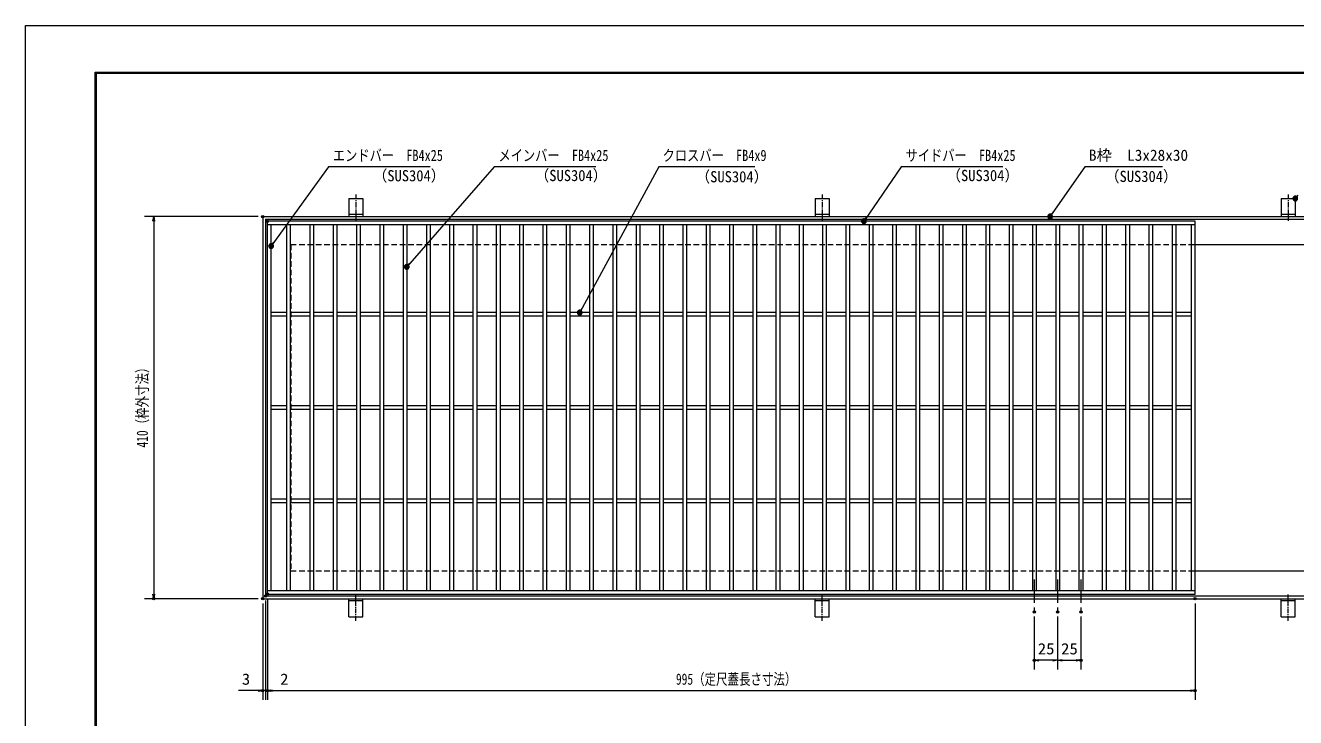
# Model space of a CAD drawing. Units: millimetres, scale not verified. Extents: x -1050 to 1050, y -742 to 742.
# Drawn here: x -1050 to 312, y 0 to 742 of the extents above; entities that cross this region are included whole.
import ezdxf
from ezdxf.enums import TextEntityAlignment as Align

# ---------------------------------------------------------------- set-up
doc = ezdxf.new("R2010")
doc.units = ezdxf.units.MM
doc.header["$LTSCALE"] = 5
doc.header["$PDMODE"] = 32
doc.header["$PDSIZE"] = 2.5
doc.linetypes.add('CHAIN1', pattern=[8, 5, -1, 1, -1])
doc.linetypes.add('DASHED1', pattern=[1.8, 1.2, -0.6])
for name, color, linetype, lineweight in [('0-0_7-図\u3000枠', 4, 'Continuous', 9), ('0-1_寸法注釈', 2, 'Continuous', 9), ('0-4_0', 2, 'Continuous', 9), ('0-5_DEFPOINTS', 134, 'Continuous', 9), ('0-6_枠', 7, 'Continuous', 9), ('0-7_蓋', 5, 'Continuous', 9), ('0-8_アンカー', 7, 'Continuous', 9), ('0-9_中心線', 6, 'CHAIN1', 9), ('0-A_溝開口', 4, 'DASHED1', 9)]:
    doc.layers.add(name, color=color, linetype=linetype, lineweight=lineweight)
doc.styles.add('ＭＳ ゴシック', font='')
doc.styles.get('ＭＳ ゴシック').set_extended_font_data('MS Gothic')

# ---------------------------------------------------------------- blocks, each defined once
blk = doc.blocks.new('_OPEN')
at = {"layer": '0-4_0'}
blk.add_line((0, 0), (-5, 0), dxfattribs=at)
blk.add_lwpolyline([(-5, 0.833), (0, 0), (-5, -0.833)], dxfattribs=at)
blk = doc.blocks.new('A$C5D7C781A')
at = {"layer": '0-8_アンカー', "color": 6, "linetype": 'CHAIN1'}
blk.add_line((37.5, 140.11), (37.5, 0), dxfattribs=at)
at = {"layer": '0-8_アンカー'}
for p, q in [((0, 118.78), (0, 22.26)), ((0, 118.78), (75, 118.78)), ((75, 118.78), (75, 22.26)), ((75, 33.76), (0, 33.76)), ((0, 22.26), (75, 22.26))]:
    blk.add_line(p, q, dxfattribs=at)
blk = doc.blocks.new('_Dot')
at = {"layer": '0-4_0'}
for p, q in [((-2.5, 0), (-5, 0)), ((2.445, 0.5), (-2.445, 0.5)), ((1.997, 1.5), (-1.997, 1.5)), ((2.289, -0.995), (-2.289, -0.995)), ((1.499, -1.995), (-1.499, -1.995))]:
    blk.add_line(p, q, dxfattribs=at)
for points in [[(2.5, 0), (2.48, 0.313), (2.421, 0.622), (2.324, 0.92), (2.191, 1.204), (2.023, 1.469), (1.822, 1.711), (1.594, 1.926), (1.34, 2.111), (1.064, 2.262), (0.773, 2.378), (0.468, 2.456), (0.157, 2.495), (-0.157, 2.495), (-0.468, 2.456), (-0.773, 2.378), (-1.064, 2.262), (-1.34, 2.111), (-1.594, 1.926), (-1.822, 1.711), (-2.023, 1.469), (-2.191, 1.204), (-2.324, 0.92), (-2.421, 0.622), (-2.48, 0.313), (-2.5, 0), (0, 0)], [(-2.5, 0), (-2.48, -0.313), (-2.421, -0.622), (-2.324, -0.92), (-2.191, -1.204), (-2.023, -1.469), (-1.822, -1.711), (-1.594, -1.926), (-1.34, -2.111), (-1.064, -2.262), (-0.773, -2.378), (-0.468, -2.456), (-0.157, -2.495), (0.157, -2.495), (0.468, -2.456), (0.773, -2.378), (1.064, -2.262), (1.34, -2.111), (1.594, -1.926), (1.822, -1.711), (2.023, -1.469), (2.191, -1.204), (2.324, -0.92), (2.421, -0.622), (2.48, -0.313), (2.5, 0), (0, 0)]]:
    blk.add_lwpolyline(points, close=True, dxfattribs=at)

msp = doc.modelspace()

# ---------------------------------------------------------------- linework, layer by layer
at = {"layer": '0-0_7-図\u3000枠'}
for p, q in [((-975, -692.5), (-975, 692.5)), ((-973.75, -691.25), (-973.75, 691.25)), ((-973.75, 691.25), (998.75, 691.25))]:
    msp.add_line(p, q, dxfattribs=at)
msp.add_lwpolyline([(-975, 692.5), (1000, 692.5), (1000, -692.5)], dxfattribs=at)
at = {"layer": '0-1_寸法注釈'}
for p, q in [((-800.45, 537.475), (-922.363, 537.475)), ((-912.363, 532.475), (-912.363, 132.475)), ((-800.45, 127.475), (-922.363, 127.475)), ((-792.45, 125.475), (-792.45, 18.953)), ((-792.45, 125.475), (-792.45, 18.953)), ((-790.45, 127.475), (-790.45, 18.953)), ((-790.45, 127.475), (-790.45, 18.953)), ((-795.45, 122.475), (-795.45, 18.953)), ((204.55, 122.475), (204.55, 18.953)), ((32.05, 108.328), (32.05, 51.522)), ((57.05, 108.328), (57.05, 51.522)), ((57.05, 108.328), (57.05, 51.522)), ((82.05, 108.328), (82.05, 51.522)), ((52.05, 61.522), (37.05, 61.522)), ((62.05, 61.522), (77.05, 61.522)), ((-800.45, 28.953), (-821.563, 28.953)), ((-797.45, 28.953), (-802.45, 28.953)), ((-792.45, 28.953), (-795.45, 28.953)), ((-792.45, 28.953), (-790.45, 28.953)), ((-787.45, 28.953), (-782.45, 28.953)), ((-785.45, 28.953), (199.55, 28.953)), ((-785.45, 28.953), (-764.337, 28.953))]:
    msp.add_line(p, q, dxfattribs=at)
for points in [[(-615.707, 590.749), (-724.931, 590.749), (-785.857, 506.667)], [(-438.147, 590.749), (-547.371, 590.749), (-640.288, 484.279)], [(-267.513, 590.749), (-370.72, 590.749), (-454.969, 435.352)], [(-1.475, 590.749), (-110.699, 590.749), (-149.985, 533.294)], [(169.797, 590.968), (86.447, 590.968), (49.664, 538.288)]]:
    msp.add_lwpolyline(points, dxfattribs=at)
at = {"layer": '0-5_DEFPOINTS'}
msp.add_lwpolyline([(-1050, -742.5), (-1050, 742.5), (1050, 742.5), (1050, -742.5)], close=True, dxfattribs=at)
for p in [(-795.45, 537.475), (-912.363, 127.475), (-795.45, 127.475), (-795.45, 127.475), (-792.45, 130.475), (-790.45, 132.475), (204.55, 127.475), (32.05, 113.328), (57.05, 113.328), (82.05, 113.328), (32.05, 61.522), (82.05, 61.522), (-795.45, 28.953), (-790.45, 28.953), (204.55, 28.953)]:
    msp.add_point(p, dxfattribs=at)
at = {"layer": '0-6_枠'}
for p, q in [((-795.45, 537.475), (409.55, 537.475)), ((-795.45, 537.475), (-795.45, 127.475)), ((-792.45, 534.475), (407.714, 534.475)), ((-792.45, 534.475), (-792.45, 130.475)), ((204.55, 507.475), (409.55, 507.475)), ((204.55, 157.475), (409.55, 157.475)), ((-795.45, 127.475), (409.55, 127.475)), ((-792.45, 130.475), (411.386, 130.475))]:
    msp.add_line(p, q, dxfattribs=at)
at = {"layer": '0-7_蓋'}
for p, q in [((204.55, 532.475), (-790.45, 532.475)), ((-790.45, 132.475), (-790.45, 532.475)), ((204.55, 132.475), (204.55, 532.475)), ((204.55, 528.475), (-790.45, 528.475)), ((-786.45, 136.475), (-786.45, 528.475)), ((-769.95, 528.475), (-769.95, 136.475)), ((-765.95, 528.475), (-765.95, 136.475)), ((-744.95, 528.475), (-744.95, 136.475)), ((-740.95, 528.475), (-740.95, 136.475)), ((-719.95, 528.475), (-719.95, 136.475)), ((-715.95, 528.475), (-715.95, 136.475)), ((-694.95, 528.475), (-694.95, 136.475)), ((-690.95, 528.475), (-690.95, 136.475)), ((-669.95, 528.475), (-669.95, 136.475)), ((-665.95, 528.475), (-665.95, 136.475)), ((-644.95, 528.475), (-644.95, 136.475)), ((-640.95, 528.475), (-640.95, 136.475)), ((-619.95, 528.475), (-619.95, 136.475)), ((-615.95, 528.475), (-615.95, 136.475)), ((-594.95, 528.475), (-594.95, 136.475)), ((-590.95, 528.475), (-590.95, 136.475)), ((-569.95, 528.475), (-569.95, 136.475)), ((-565.95, 528.475), (-565.95, 136.475)), ((-544.95, 528.475), (-544.95, 136.475)), ((-540.95, 528.475), (-540.95, 136.475)), ((-519.95, 528.475), (-519.95, 136.475)), ((-515.95, 528.475), (-515.95, 136.475)), ((-494.95, 528.475), (-494.95, 136.475)), ((-490.95, 528.475), (-490.95, 136.475)), ((-469.95, 528.475), (-469.95, 136.475)), ((-465.95, 528.475), (-465.95, 136.475)), ((-444.95, 528.475), (-444.95, 136.475)), ((-440.95, 528.475), (-440.95, 136.475)), ((-419.95, 528.475), (-419.95, 136.475)), ((-415.95, 528.475), (-415.95, 136.475)), ((-394.95, 528.475), (-394.95, 136.475)), ((-390.95, 528.475), (-390.95, 136.475)), ((-369.95, 528.475), (-369.95, 136.475)), ((-365.95, 528.475), (-365.95, 136.475)), ((-344.95, 528.475), (-344.95, 136.475)), ((-340.95, 528.475), (-340.95, 136.475)), ((-319.95, 528.475), (-319.95, 136.475)), ((-315.95, 528.475), (-315.95, 136.475)), ((-294.95, 528.475), (-294.95, 136.475)), ((-290.95, 528.475), (-290.95, 136.475)), ((-269.95, 528.475), (-269.95, 136.475)), ((-265.95, 528.475), (-265.95, 136.475)), ((-244.95, 528.475), (-244.95, 136.475)), ((-240.95, 528.475), (-240.95, 136.475)), ((-219.95, 528.475), (-219.95, 136.475)), ((-215.95, 528.475), (-215.95, 136.475)), ((-194.95, 528.475), (-194.95, 136.475)), ((-190.95, 528.475), (-190.95, 136.475)), ((-169.95, 528.475), (-169.95, 136.475)), ((-165.95, 528.475), (-165.95, 136.475)), ((-144.95, 528.475), (-144.95, 136.475)), ((-140.95, 528.475), (-140.95, 136.475)), ((-119.95, 528.475), (-119.95, 136.475)), ((-115.95, 528.475), (-115.95, 136.475)), ((-94.95, 528.475), (-94.95, 136.475)), ((-90.95, 528.475), (-90.95, 136.475)), ((-69.95, 528.475), (-69.95, 136.475)), ((-65.95, 528.475), (-65.95, 136.475)), ((-44.95, 528.475), (-44.95, 136.475)), ((-40.95, 528.475), (-40.95, 136.475)), ((-19.95, 528.475), (-19.95, 136.475)), ((-15.95, 528.475), (-15.95, 136.475)), ((5.05, 528.475), (5.05, 136.475)), ((9.05, 528.475), (9.05, 136.475)), ((30.05, 528.475), (30.05, 136.475)), ((34.05, 528.475), (34.05, 136.475)), ((55.05, 528.475), (55.05, 136.475)), ((59.05, 528.475), (59.05, 136.475)), ((80.05, 528.475), (80.05, 136.475)), ((84.05, 528.475), (84.05, 136.475)), ((105.05, 528.475), (105.05, 136.475)), ((109.05, 528.475), (109.05, 136.475)), ((130.05, 528.475), (130.05, 136.475)), ((134.05, 528.475), (134.05, 136.475)), ((155.05, 528.475), (155.05, 136.475)), ((159.05, 528.475), (159.05, 136.475)), ((180.05, 528.475), (180.05, 136.475)), ((184.05, 528.475), (184.05, 136.475)), ((200.55, 136.475), (200.55, 528.475)), ((-769.95, 434.475), (-786.45, 434.475)), ((-769.95, 430.475), (-786.45, 430.475)), ((-744.95, 434.475), (-765.95, 434.475)), ((-744.95, 430.475), (-765.95, 430.475)), ((-719.95, 434.475), (-740.95, 434.475)), ((-719.95, 430.475), (-740.95, 430.475)), ((-694.95, 434.475), (-715.95, 434.475)), ((-694.95, 430.475), (-715.95, 430.475)), ((-669.95, 434.475), (-690.95, 434.475)), ((-669.95, 430.475), (-690.95, 430.475)), ((-644.95, 434.475), (-665.95, 434.475)), ((-644.95, 430.475), (-665.95, 430.475)), ((-619.95, 434.475), (-640.95, 434.475)), ((-619.95, 430.475), (-640.95, 430.475)), ((-594.95, 434.475), (-615.95, 434.475)), ((-594.95, 430.475), (-615.95, 430.475)), ((-569.95, 434.475), (-590.95, 434.475)), ((-569.95, 430.475), (-590.95, 430.475)), ((-544.95, 434.475), (-565.95, 434.475)), ((-544.95, 430.475), (-565.95, 430.475)), ((-519.95, 434.475), (-540.95, 434.475)), ((-519.95, 430.475), (-540.95, 430.475)), ((-494.95, 434.475), (-515.95, 434.475)), ((-494.95, 430.475), (-515.95, 430.475)), ((-469.95, 434.475), (-490.95, 434.475)), ((-469.95, 430.475), (-490.95, 430.475)), ((-444.95, 434.475), (-465.95, 434.475)), ((-444.95, 430.475), (-465.95, 430.475)), ((-419.95, 434.475), (-440.95, 434.475)), ((-419.95, 430.475), (-440.95, 430.475)), ((-394.95, 434.475), (-415.95, 434.475)), ((-394.95, 430.475), (-415.95, 430.475)), ((-369.95, 434.475), (-390.95, 434.475)), ((-369.95, 430.475), (-390.95, 430.475)), ((-344.95, 434.475), (-365.95, 434.475)), ((-344.95, 430.475), (-365.95, 430.475)), ((-319.95, 434.475), (-340.95, 434.475)), ((-319.95, 430.475), (-340.95, 430.475)), ((-294.95, 434.475), (-315.95, 434.475)), ((-294.95, 430.475), (-315.95, 430.475)), ((-269.95, 434.475), (-290.95, 434.475)), ((-269.95, 430.475), (-290.95, 430.475)), ((-244.95, 434.475), (-265.95, 434.475)), ((-244.95, 430.475), (-265.95, 430.475)), ((-219.95, 434.475), (-240.95, 434.475)), ((-219.95, 430.475), (-240.95, 430.475)), ((-194.95, 434.475), (-215.95, 434.475)), ((-194.95, 430.475), (-215.95, 430.475)), ((-169.95, 434.475), (-190.95, 434.475)), ((-169.95, 430.475), (-190.95, 430.475)), ((-144.95, 434.475), (-165.95, 434.475)), ((-144.95, 430.475), (-165.95, 430.475)), ((-119.95, 434.475), (-140.95, 434.475)), ((-119.95, 430.475), (-140.95, 430.475)), ((-94.95, 434.475), (-115.95, 434.475)), ((-94.95, 430.475), (-115.95, 430.475)), ((-69.95, 434.475), (-90.95, 434.475)), ((-69.95, 430.475), (-90.95, 430.475)), ((-44.95, 434.475), (-65.95, 434.475)), ((-44.95, 430.475), (-65.95, 430.475)), ((-19.95, 434.475), (-40.95, 434.475)), ((-19.95, 430.475), (-40.95, 430.475)), ((5.05, 434.475), (-15.95, 434.475)), ((5.05, 430.475), (-15.95, 430.475)), ((30.05, 434.475), (9.05, 434.475)), ((30.05, 430.475), (9.05, 430.475)), ((55.05, 434.475), (34.05, 434.475)), ((55.05, 430.475), (34.05, 430.475)), ((80.05, 434.475), (59.05, 434.475)), ((80.05, 430.475), (59.05, 430.475)), ((105.05, 434.475), (84.05, 434.475)), ((105.05, 430.475), (84.05, 430.475)), ((130.05, 434.475), (109.05, 434.475)), ((130.05, 430.475), (109.05, 430.475)), ((155.05, 434.475), (134.05, 434.475)), ((155.05, 430.475), (134.05, 430.475)), ((180.05, 434.475), (159.05, 434.475)), ((180.05, 430.475), (159.05, 430.475)), ((200.55, 434.475), (184.05, 434.475)), ((200.55, 430.475), (184.05, 430.475)), ((-769.95, 334.475), (-786.45, 334.475)), ((-769.95, 330.475), (-786.45, 330.475)), ((-744.95, 334.475), (-765.95, 334.475)), ((-744.95, 330.475), (-765.95, 330.475)), ((-719.95, 334.475), (-740.95, 334.475)), ((-719.95, 330.475), (-740.95, 330.475)), ((-694.95, 334.475), (-715.95, 334.475)), ((-694.95, 330.475), (-715.95, 330.475)), ((-669.95, 334.475), (-690.95, 334.475)), ((-669.95, 330.475), (-690.95, 330.475)), ((-644.95, 334.475), (-665.95, 334.475)), ((-644.95, 330.475), (-665.95, 330.475)), ((-619.95, 334.475), (-640.95, 334.475)), ((-619.95, 330.475), (-640.95, 330.475)), ((-594.95, 334.475), (-615.95, 334.475)), ((-594.95, 330.475), (-615.95, 330.475)), ((-569.95, 334.475), (-590.95, 334.475)), ((-569.95, 330.475), (-590.95, 330.475)), ((-544.95, 334.475), (-565.95, 334.475)), ((-544.95, 330.475), (-565.95, 330.475)), ((-519.95, 334.475), (-540.95, 334.475)), ((-519.95, 330.475), (-540.95, 330.475)), ((-494.95, 334.475), (-515.95, 334.475)), ((-494.95, 330.475), (-515.95, 330.475)), ((-469.95, 334.475), (-490.95, 334.475)), ((-469.95, 330.475), (-490.95, 330.475)), ((-444.95, 334.475), (-465.95, 334.475)), ((-444.95, 330.475), (-465.95, 330.475)), ((-419.95, 334.475), (-440.95, 334.475)), ((-419.95, 330.475), (-440.95, 330.475)), ((-394.95, 334.475), (-415.95, 334.475)), ((-394.95, 330.475), (-415.95, 330.475)), ((-369.95, 334.475), (-390.95, 334.475)), ((-369.95, 330.475), (-390.95, 330.475)), ((-344.95, 334.475), (-365.95, 334.475)), ((-344.95, 330.475), (-365.95, 330.475)), ((-319.95, 334.475), (-340.95, 334.475)), ((-319.95, 330.475), (-340.95, 330.475)), ((-294.95, 334.475), (-315.95, 334.475)), ((-294.95, 330.475), (-315.95, 330.475)), ((-269.95, 334.475), (-290.95, 334.475)), ((-269.95, 330.475), (-290.95, 330.475)), ((-244.95, 334.475), (-265.95, 334.475)), ((-244.95, 330.475), (-265.95, 330.475)), ((-219.95, 334.475), (-240.95, 334.475)), ((-219.95, 330.475), (-240.95, 330.475)), ((-194.95, 334.475), (-215.95, 334.475)), ((-194.95, 330.475), (-215.95, 330.475)), ((-169.95, 334.475), (-190.95, 334.475)), ((-169.95, 330.475), (-190.95, 330.475)), ((-144.95, 334.475), (-165.95, 334.475)), ((-144.95, 330.475), (-165.95, 330.475)), ((-119.95, 334.475), (-140.95, 334.475)), ((-119.95, 330.475), (-140.95, 330.475)), ((-94.95, 334.475), (-115.95, 334.475)), ((-94.95, 330.475), (-115.95, 330.475)), ((-69.95, 334.475), (-90.95, 334.475)), ((-69.95, 330.475), (-90.95, 330.475)), ((-44.95, 334.475), (-65.95, 334.475)), ((-44.95, 330.475), (-65.95, 330.475)), ((-19.95, 334.475), (-40.95, 334.475)), ((-19.95, 330.475), (-40.95, 330.475)), ((5.05, 334.475), (-15.95, 334.475)), ((5.05, 330.475), (-15.95, 330.475)), ((30.05, 334.475), (9.05, 334.475)), ((30.05, 330.475), (9.05, 330.475)), ((55.05, 334.475), (34.05, 334.475)), ((55.05, 330.475), (34.05, 330.475)), ((80.05, 334.475), (59.05, 334.475)), ((80.05, 330.475), (59.05, 330.475)), ((105.05, 334.475), (84.05, 334.475)), ((105.05, 330.475), (84.05, 330.475)), ((130.05, 334.475), (109.05, 334.475)), ((130.05, 330.475), (109.05, 330.475)), ((155.05, 334.475), (134.05, 334.475)), ((155.05, 330.475), (134.05, 330.475)), ((180.05, 334.475), (159.05, 334.475)), ((180.05, 330.475), (159.05, 330.475)), ((200.55, 334.475), (184.05, 334.475)), ((200.55, 330.475), (184.05, 330.475)), ((-769.95, 234.475), (-786.45, 234.475)), ((-744.95, 234.475), (-765.95, 234.475)), ((-719.95, 234.475), (-740.95, 234.475)), ((-694.95, 234.475), (-715.95, 234.475)), ((-669.95, 234.475), (-690.95, 234.475)), ((-644.95, 234.475), (-665.95, 234.475)), ((-619.95, 234.475), (-640.95, 234.475)), ((-594.95, 234.475), (-615.95, 234.475)), ((-569.95, 234.475), (-590.95, 234.475)), ((-544.95, 234.475), (-565.95, 234.475)), ((-519.95, 234.475), (-540.95, 234.475)), ((-494.95, 234.475), (-515.95, 234.475)), ((-469.95, 234.475), (-490.95, 234.475)), ((-444.95, 234.475), (-465.95, 234.475)), ((-419.95, 234.475), (-440.95, 234.475)), ((-394.95, 234.475), (-415.95, 234.475)), ((-369.95, 234.475), (-390.95, 234.475)), ((-344.95, 234.475), (-365.95, 234.475)), ((-319.95, 234.475), (-340.95, 234.475)), ((-294.95, 234.475), (-315.95, 234.475)), ((-269.95, 234.475), (-290.95, 234.475)), ((-244.95, 234.475), (-265.95, 234.475)), ((-219.95, 234.475), (-240.95, 234.475)), ((-194.95, 234.475), (-215.95, 234.475)), ((-169.95, 234.475), (-190.95, 234.475)), ((-144.95, 234.475), (-165.95, 234.475)), ((-119.95, 234.475), (-140.95, 234.475)), ((-94.95, 234.475), (-115.95, 234.475)), ((-69.95, 234.475), (-90.95, 234.475)), ((-44.95, 234.475), (-65.95, 234.475)), ((-19.95, 234.475), (-40.95, 234.475)), ((5.05, 234.475), (-15.95, 234.475)), ((30.05, 234.475), (9.05, 234.475)), ((55.05, 234.475), (34.05, 234.475)), ((80.05, 234.475), (59.05, 234.475)), ((105.05, 234.475), (84.05, 234.475)), ((130.05, 234.475), (109.05, 234.475)), ((155.05, 234.475), (134.05, 234.475)), ((180.05, 234.475), (159.05, 234.475)), ((200.55, 234.475), (184.05, 234.475)), ((-769.95, 230.475), (-786.45, 230.475)), ((-744.95, 230.475), (-765.95, 230.475)), ((-719.95, 230.475), (-740.95, 230.475)), ((-694.95, 230.475), (-715.95, 230.475)), ((-669.95, 230.475), (-690.95, 230.475)), ((-644.95, 230.475), (-665.95, 230.475)), ((-619.95, 230.475), (-640.95, 230.475)), ((-594.95, 230.475), (-615.95, 230.475)), ((-569.95, 230.475), (-590.95, 230.475)), ((-544.95, 230.475), (-565.95, 230.475)), ((-519.95, 230.475), (-540.95, 230.475)), ((-494.95, 230.475), (-515.95, 230.475)), ((-469.95, 230.475), (-490.95, 230.475)), ((-444.95, 230.475), (-465.95, 230.475)), ((-419.95, 230.475), (-440.95, 230.475)), ((-394.95, 230.475), (-415.95, 230.475)), ((-369.95, 230.475), (-390.95, 230.475)), ((-344.95, 230.475), (-365.95, 230.475)), ((-319.95, 230.475), (-340.95, 230.475)), ((-294.95, 230.475), (-315.95, 230.475)), ((-269.95, 230.475), (-290.95, 230.475)), ((-244.95, 230.475), (-265.95, 230.475)), ((-219.95, 230.475), (-240.95, 230.475)), ((-194.95, 230.475), (-215.95, 230.475)), ((-169.95, 230.475), (-190.95, 230.475)), ((-144.95, 230.475), (-165.95, 230.475)), ((-119.95, 230.475), (-140.95, 230.475)), ((-94.95, 230.475), (-115.95, 230.475)), ((-69.95, 230.475), (-90.95, 230.475)), ((-44.95, 230.475), (-65.95, 230.475)), ((-19.95, 230.475), (-40.95, 230.475)), ((5.05, 230.475), (-15.95, 230.475)), ((30.05, 230.475), (9.05, 230.475)), ((55.05, 230.475), (34.05, 230.475)), ((80.05, 230.475), (59.05, 230.475)), ((105.05, 230.475), (84.05, 230.475)), ((130.05, 230.475), (109.05, 230.475)), ((155.05, 230.475), (134.05, 230.475)), ((180.05, 230.475), (159.05, 230.475)), ((200.55, 230.475), (184.05, 230.475)), ((-790.45, 136.475), (204.55, 136.475)), ((-790.45, 132.475), (204.55, 132.475))]:
    msp.add_line(p, q, dxfattribs=at)
at = {"layer": '0-7_蓋', "color": 7}
for p in [(-790.45, 532.475), (-790.45, 132.475)]:
    msp.add_point(p, dxfattribs=at)
at = {"layer": '0-9_中心線'}
for p, q in [((32.05, 147.969), (32.05, 113.328)), ((57.05, 147.969), (57.05, 113.328)), ((82.05, 147.969), (82.05, 113.328))]:
    msp.add_line(p, q, dxfattribs=at)
at = {"layer": '0-A_溝開口'}
for p, q in [((-765.45, 507.475), (204.55, 507.475)), ((-765.45, 507.475), (-765.45, 157.475)), ((-765.45, 157.475), (204.55, 157.475))]:
    msp.add_line(p, q, dxfattribs=at)

# ---------------------------------------------------------------- block references
at = {"layer": '0-1_寸法注釈'}
for name, p, rotation in [('_Dot', (312.05, 556.779), 229.33113), ('_OPEN', (-912.363, 537.475), 90), ('_Dot', (-150.56, 532.475), 234.96256), ('_Dot', (49.081, 537.475), 234.35189), ('_Dot', (-786.45, 505.862), 233.62864), ('_Dot', (-640.95, 483.53), 228.58426), ('_Dot', (-455.45, 434.475), 241.2515), ('_OPEN', (-912.363, 127.475), 270), ('_OPEN', (32.05, 61.522), 180), ('_OPEN', (57.05, 61.522), 180), ('_OPEN', (-792.45, 28.953), 180), ('_OPEN', (-790.45, 28.953), 180), ('_OPEN', (-790.45, 28.953), 180)]:
    msp.add_blockref(name, p, dxfattribs=dict(at, rotation=rotation))
for p in [(57.05, 61.522), (82.05, 61.522), (-795.45, 28.953), (-792.45, 28.953), (204.55, 28.953)]:
    msp.add_blockref('_OPEN', p, dxfattribs=at)
at = {"layer": '0-8_アンカー', "xscale": 0.2, "yscale": 0.2}
for p in [(-702.95, 533.023), (-202.95, 533.023), (297.05, 533.023)]:
    msp.add_blockref('A$C5D7C781A', p, dxfattribs=at)
at = {"layer": '0-8_アンカー', "xscale": -0.2, "yscale": 0.2, "rotation": 180}
for p in [(-702.95, 131.927), (-202.95, 131.927), (297.05, 131.927)]:
    msp.add_blockref('A$C5D7C781A', p, dxfattribs=at)

# ---------------------------------------------------------------- texts
at = {"layer": '0-1_寸法注釈', "color": 7, "style": 'ＭＳ ゴシック'}
for s, height, width, p in [('エンドバー\u3000FB4x25', 12.02, 0.8, (-720.154, 593.436)), ('メインバー\u3000FB4x25', 12.02, 0.8, (-542.593, 593.436)), ('クロスバー\u3000FB4x9', 12.03, 0.8, (-366.554, 593.436)), ('サイドバー\u3000FB4x25', 12.02, 0.8, (-105.921, 593.436)), ('（SUS304）', 12.02, 0.95, (-677.407, 571.644)), ('（SUS304）', 12.02, 0.95, (-503.663, 571.881)), ('（SUS304）', 12.02, 0.95, (-331.114, 570.57)), ('（SUS304）', 12.02, 0.95, (-62.079, 571.881)), ('（SUS304）', 12.02, 0.95, (107.958, 570.919)), ('25', 12.02, 1.1, (35.817, 64.209)), ('25', 12.02, 1.1, (60.817, 64.209)), ('3', 12.02, 1.1, (-817.873, 31.64)), ('2', 12.02, 1.1, (-776.76, 31.64)), ('995（定尺蓋長さ寸法）', 12.03, 0.75, (-352.249, 31.64))]:
    msp.add_text(s, height=height, dxfattribs=dict(at, width=width)).set_placement(p, align=Align.BOTTOM_LEFT)
msp.add_text('B枠\u3000L3x28x30', height=12.02, dxfattribs=at).set_placement((90.7, 593.655), align=Align.BOTTOM_LEFT)
at = {"layer": '0-1_寸法注釈', "color": 7, "style": 'ＭＳ ゴシック', "width": 0.75}
msp.add_text('410（枠外寸法）', height=12.03, rotation=90, dxfattribs=at).set_placement((-915.05, 289.682), align=Align.BOTTOM_LEFT)

doc.saveas('drawing.dxf')
